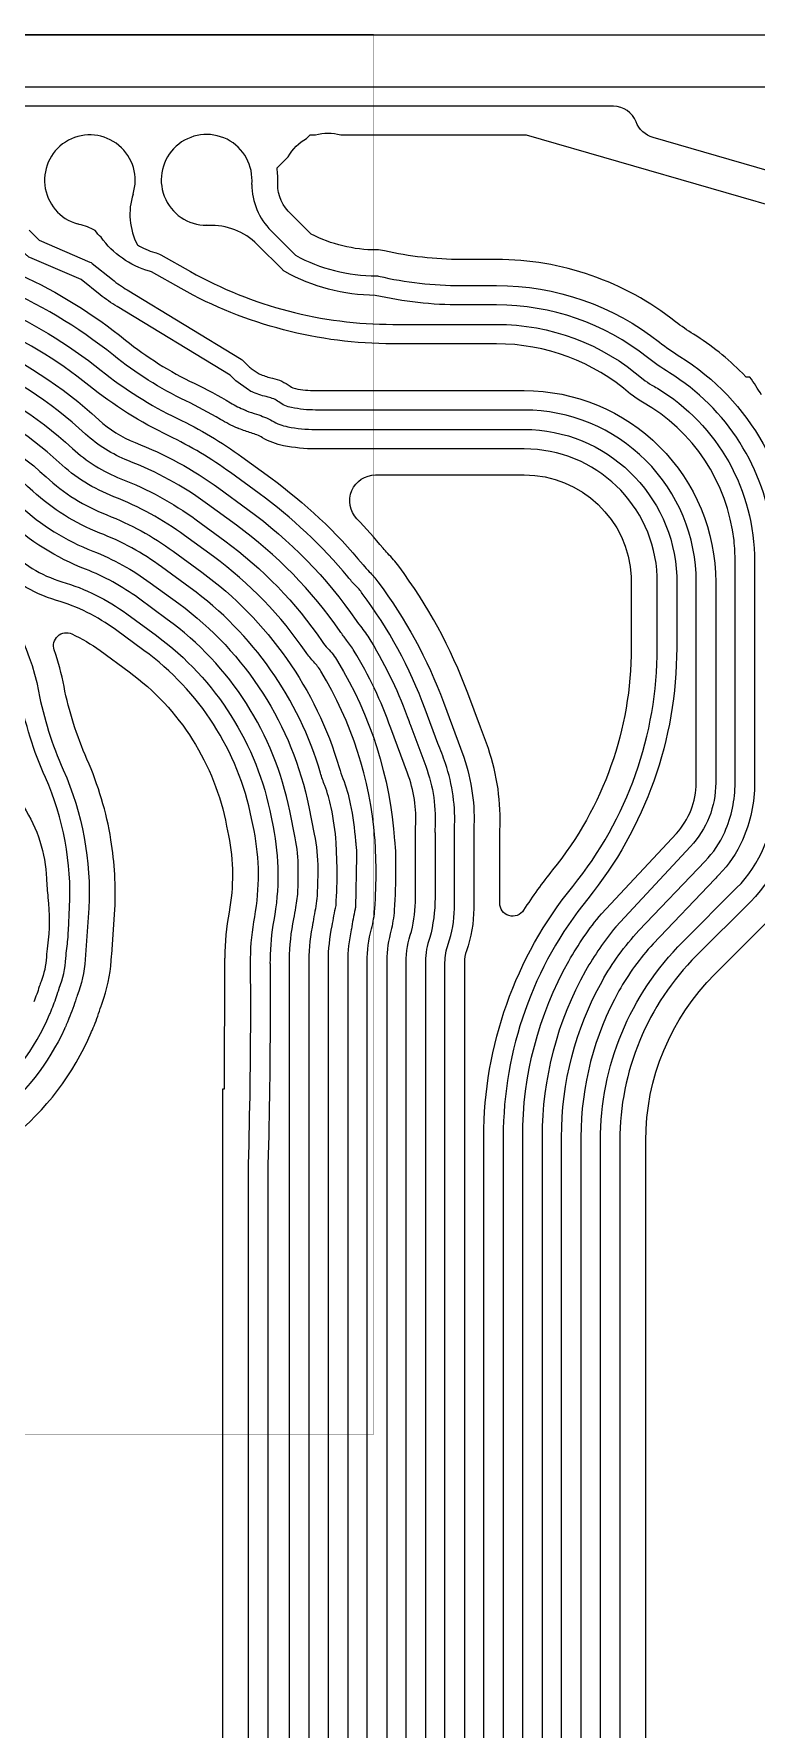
# Model space of a CAD drawing. Extents: x 726 to 4465, y 139 to 737.
# Drawn here: x 3906.56 to 3909.4, y 418.2 to 424.84 of the extents above; entities that cross this region are included whole.
import ezdxf

# ---------------------------------------------------------------- set-up
doc = ezdxf.new("R2010")
doc.units = 0
for name, color, linetype in [('bak_bak_ttr1-bcq6716', 11, 'Continuous'), ('bak_outline', 11, 'Continuous'), ('quyukuang', 9, 'Continuous')]:
    doc.layers.add(name, color=color, linetype=linetype)

msp = doc.modelspace()

# ---------------------------------------------------------------- linework, layer by layer
at = {"layer": 'bak_bak_ttr1-bcq6716'}
for points in [[(3897.3549, 342.0197), (3897.3549, 363.5511, -0.202307), (3901.8566, 374.2211, 0.202316), (3902.3714, 375.4413), (3902.3714, 380.9412, 0.202311), (3901.8566, 382.1614, -0.202307), (3897.3549, 392.8314), (3897.3549, 423.8397, -0.414216), (3898.1515, 424.6363), (3909.7514, 424.6363, -0.414216), (3910.5479, 423.8397), (3910.5479, 393.2462, 0.196007), (3911.3186, 391.3562, -0.196002), (3915.5644, 380.9414), (3915.5644, 375.4411, -0.196002), (3911.3186, 365.0263, 0.196006), (3910.5479, 363.1363), (3910.5479, 342.0197, -0.414217), (3909.7514, 341.2232), (3898.1515, 341.2232, -0.414217)], [(3907.9023, 423.1148), (3908.4852, 423.1148, -0.399957), (3908.9053, 422.7148), (3908.9053, 422.4359, -0.172117), (3908.5967, 421.5659, 0.029293), (3908.4832, 421.4082, -0.756627), (3908.3897, 421.4367, 0.005814), (3908.39, 421.4565), (3908.3897, 421.4567), (3908.3897, 421.713), (3908.39, 421.713, 0.007258), (3908.3897, 421.7211, 0.096088), (3908.3448, 422.0417, 0.011371), (3908.314, 422.1252), (3908.2642, 422.2586, 0.071883), (3907.9932, 422.7567, 0.034708), (3907.9503, 422.8067, -0.022491), (3907.9317, 422.8273, 0.01862), (3907.8289, 422.9431, -0.659856)]]:
    msp.add_lwpolyline(points, format="xyb", close=True, dxfattribs=at)
for points in [[(3909.6463, 424.2479), (3908.9914, 424.4372, -0.239081), (3908.9242, 424.4998, 0.309136), (3908.8357, 424.5603), (3906.2015, 424.5603, 0.310574)], [(3909.4161, 423.4293, 0.010909), (3909.3709, 423.4984), (3909.3562, 423.4984), (3909.3412, 423.5134, 0.059009), (3909.1492, 423.6665, -0.027983), (3909.0793, 423.7155, 0.168657), (3908.3768, 423.9596), (3908.2378, 423.9596), (3908.2376, 423.9594, -0.05644), (3907.9368, 423.9937, 0.056357), (3907.9056, 423.997, -0.119296), (3907.6496, 424.0592), (3907.5597, 424.149, -0.216582), (3907.5193, 424.2713, 0.021458), (3907.5182, 424.2952), (3907.5162, 424.3185), (3907.5595, 424.3618, -0.147141), (3907.6319, 424.4342), (3907.646, 424.4483), (3907.6663, 424.4483, -0.142885), (3907.7659, 424.4483), (3908.4936, 424.4483), (3909.5795, 424.1347, -0.126623)], [(3905.629, 424.2634, 0.224909), (3905.7295, 424.1175, 0.078007), (3905.7953, 424.0947), (3906.0442, 424.0479, -0.1235), (3906.9219, 423.6434, 0.057994), (3907.1907, 423.4741, -0.023058), (3907.3333, 423.3978, 0.035928), (3907.3903, 423.3689, -0.024505), (3907.3935, 423.3673, -0.015149), (3907.3955, 423.3666, 0.024081), (3907.4359, 423.3526, -0.059425), (3907.4969, 423.3266, 0.080145), (3907.5577, 423.3038, 0.04919), (3907.6662, 423.2931), (3908.4852, 423.2931, -0.40272), (3909.0836, 422.7178), (3909.0836, 422.4361, -0.172209), (3908.7348, 421.4533, 0.17218), (3908.4032, 420.5187), (3908.4032, 393.3689, 0.096194), (3908.7556, 391.5544, 0.017308)], [(3906.9509, 424.2159, 0.198362), (3906.9681, 424.0168, 0.06671), (3907.0361, 423.9871, -0.055596), (3907.06, 423.9773), (3907.1764, 423.9119, 0.128128), (3907.9699, 423.7051), (3908.3765, 423.7051, -0.180248), (3908.9518, 423.4905, 0.048185), (3908.9862, 423.4671, -0.007849), (3909.0077, 423.4546, -0.263406), (3909.3889, 422.776), (3909.3889, 421.9076, -0.10403), (3909.3417, 421.6831, -0.091779), (3909.2493, 421.5472, -0.011209), (3909.2328, 421.5302), (3908.9912, 421.2761, 0.060383), (3908.8571, 421.0917, 0.127812), (3908.708, 420.5179), (3908.708, 393.3694, 0.095971), (3909.0369, 391.6728, -0.031476)], [(3907.417, 424.254, 0.199049), (3907.4924, 424.0721), (3907.5883, 423.9762, 0.125575), (3907.9056, 423.8951, -0.058142), (3907.9143, 423.8941, 0.0564), (3908.2377, 423.8575), (3908.3766, 423.8575, -0.168692), (3909.0161, 423.6355, 0.028011), (3909.0953, 423.5798, -0.260373), (3909.5413, 422.7763), (3909.5413, 421.8485, -0.198945), (3909.3727, 421.4415), (3909.1611, 421.2299, 0.19896), (3908.8604, 420.504), (3908.8623, 393.3221), (3908.8864, 392.9973, 0.074575)], [(3907.4172, 393.0878, -0.011617), (3907.4121, 393.3529, 0.020367), (3907.4091, 393.3898, -0.031194), (3907.4039, 393.4707), (3907.4039, 420.4121, 0.007075), (3907.4126, 421.0216), (3907.4123, 421.219, -0.042342), (3907.4282, 421.3826, 0.095151), (3907.4255, 421.7205), (3907.4161, 421.7679, 0.187725), (3906.9936, 422.4267), (3906.882, 422.5083, 0.085992), (3906.6502, 422.6231, -0.133156), (3906.4016, 422.7765, 0.206274), (3905.6739, 423.0915), (3903.3565, 423.0915, -0.198857), (3902.883, 423.2875), (3902.6018, 423.5687, -0.232876), (3902.484, 423.9147, 0.226821), (3902.4144, 424.0713)], [(3902.6312, 424.0784, 0.240195), (3902.5602, 423.9123, -0.035472), (3902.5598, 423.907, 0.234559), (3902.6557, 423.6226), (3902.9368, 423.3414, 0.198858), (3903.3565, 423.1677), (3905.6739, 423.1677, -0.207187), (3906.4574, 422.8285, 0.133022), (3906.6718, 422.6962, -0.085994), (3906.927, 422.5698), (3907.0426, 422.4851, -0.188984), (3907.4929, 421.7726), (3907.5002, 421.7354, -0.095212), (3907.5031, 421.3685, 0.04287), (3907.4885, 421.2159, 0.011326), (3907.4882, 421.204, -0.017965), (3907.4881, 421.2015, -0.018928), (3907.4883, 421.1987, 0.006327), (3907.4887, 421.1847, -0.014161), (3907.4888, 421.1827), (3907.4888, 421.0216, -0.007069), (3907.4801, 420.4105), (3907.4801, 393.4708, 0.031389)], [(3904.9106, 424.1259, 0.215549), (3905.0236, 424.0168, 0.0266), (3905.2644, 423.9624, -0.009949), (3905.358, 423.9448, 0.051985), (3905.5015, 423.9297), (3905.6771, 423.9297, -0.100483), (3906.3922, 423.7844, -0.069015), (3906.8261, 423.5245, 0.058023), (3907.125, 423.3364, -0.046081), (3907.3781, 423.1852), (3907.4909, 423.1032, -0.063059), (3907.8533, 422.7623, 0.022395), (3907.8778, 422.735, -0.034932), (3907.9117, 422.6954, -0.071838), (3908.1686, 422.2233), (3908.2483, 422.0083, -0.097543), (3908.2876, 421.722, -0.011973), (3908.2879, 421.7131), (3908.2876, 421.4147, -0.086622), (3908.2587, 421.249, 0.086711), (3908.2508, 421.2037), (3908.2508, 393.3683, 0.096172), (3908.614, 391.4972, 0.017311)], [(3908.6308, 391.6659, -0.08851), (3908.327, 393.3689), (3908.327, 420.5187, -0.172228), (3908.6759, 421.5016, 0.17216), (3909.0074, 422.4361), (3909.0074, 422.717, 0.401491), (3908.4852, 423.2169), (3907.6662, 423.2169, -0.049814), (3907.5412, 423.2294, -0.079102), (3907.4589, 423.2606, 0.059866), (3907.4142, 423.2795, -0.02395), (3907.3671, 423.2959, -0.028597), (3907.3633, 423.2977, -0.018785), (3907.3607, 423.2987, -0.03594), (3907.294, 423.3325, 0.023041), (3907.1577, 423.4054, -0.058007), (3906.8739, 423.5842, 0.070008), (3906.4149, 423.8577, 0.052723), (3906.0301, 423.973), (3905.7818, 424.0197, -0.081695), (3905.6899, 424.0525, 0.212509), (3905.5226, 424.0707)], [(3908.8263, 391.5832, -0.096197), (3908.4794, 393.3691), (3908.4794, 420.5185, -0.128874), (3908.6602, 421.2085, -0.045379), (3908.7881, 421.3938), (3909.0823, 421.7094, 0.189795), (3909.1603, 421.9075), (3909.1603, 422.6942, 0.414216), (3908.4852, 423.3693), (3907.6671, 423.3693, -0.049889), (3907.5722, 423.3788, -0.107448), (3907.5227, 423.401, 0.101747), (3907.4807, 423.42, -0.040625), (3907.4236, 423.4377, -0.050169), (3907.4034, 423.4483), (3907.3544, 423.4836), (3907.3315, 423.5065), (3906.8883, 423.7751, -0.032507), (3906.8225, 423.8213), (3906.7474, 423.8814), (3906.5462, 423.9675, -0.096759), (3906.5341, 423.9757), (3906.4886, 424.0212, 0.207042), (3906.3056, 424.0992)], [(3906.5437, 424.0739), (3906.5829, 424.0347), (3906.7819, 423.9496, -0.070122), (3906.791, 423.9442), (3906.8702, 423.8807, 0.032496), (3906.928, 423.8402), (3907.3749, 423.5693, -0.062025), (3907.3823, 423.5635), (3907.4082, 423.5375, 0.051213), (3907.4144, 423.5325), (3907.4456, 423.5118, 0.051285), (3907.4524, 423.5082, 0.040389), (3907.4975, 423.4944, -0.102704), (3907.568, 423.4623, 0.106764), (3907.5878, 423.4534, 0.049534), (3907.6671, 423.4455), (3908.4852, 423.4455, -0.414216), (3909.2365, 422.6942), (3909.2365, 421.9075, -0.189812), (3909.1381, 421.6575), (3908.8445, 421.3426, 0.044769), (3908.7264, 421.1708, 0.128808), (3908.5556, 420.5185), (3908.5556, 393.3691, 0.096185)], [(3908.9678, 391.6404, -0.096206), (3908.6318, 393.3694), (3908.6318, 420.5179, -0.127851), (3908.7906, 421.129, -0.060335), (3908.9354, 421.3281), (3909.1948, 421.6004, 0.092232), (3909.272, 421.7139, 0.103982), (3909.3127, 421.9076), (3909.3127, 422.776, 0.026298), (3909.3084, 422.8575, 0.241392), (3908.949, 423.4006, -0.047664), (3908.903, 423.432, 0.180701), (3908.3765, 423.6289), (3907.9699, 423.6289, -0.128128), (3907.1392, 423.8453), (3907.023, 423.9107, 0.053348), (3907.015, 423.9139, -0.167194), (3906.8254, 424.0465, -0.030702), (3906.8024, 424.073, 0.064452), (3906.7397, 424.0971, -0.041869), (3906.7337, 424.0991)], [(3908.8104, 392.9917), (3908.7842, 393.3694), (3908.7842, 420.504, -0.198959), (3909.1072, 421.2838), (3909.3188, 421.4953, 0.198944), (3909.4651, 421.8485), (3909.4651, 422.7762, 0.026175), (3909.46, 422.8733, -0.016049), (3909.4599, 422.8756, 0.230116), (3909.0548, 423.5153, -0.027962), (3908.9687, 423.5758, 0.168646), (3908.3766, 423.7813), (3908.2377, 423.7813, -0.055734), (3907.9012, 423.8189, -0.126093), (3907.5467, 423.9121, -0.071308), (3907.5381, 423.9186), (3907.4385, 424.0182, 0.20904), (3907.2466, 424.0932, -0.042595), (3907.2402, 424.0935)], [(3903.4586, 424.0197, 0.223053), (3903.5191, 423.8527), (3903.8388, 423.5329, 0.19891), (3903.9848, 423.4725), (3905.6757, 423.4725, -0.188693), (3906.6099, 423.107, 0.093575), (3906.8485, 422.958, -0.064884), (3907.1082, 422.8156), (3907.2207, 422.7334, -0.165087), (3907.7596, 421.9672, 0.022133), (3907.7743, 421.9243, -0.043826), (3907.8033, 421.8253, -0.028527), (3907.8239, 421.6791, -0.003009), (3907.8251, 421.6654, -0.030012), (3907.8281, 421.6197), (3907.8232, 421.4185, -0.041691), (3907.8223, 421.4123, 0.017026), (3907.8073, 421.3338, -0.017468), (3907.8069, 421.3313, 0.053487), (3907.7933, 421.206, -0.02628), (3907.7931, 421.2021, 0.008479), (3907.7935, 421.1933, -0.017346), (3907.7936, 421.1909), (3907.7932, 393.3311, 0.010763)], [(3908.0258, 393.1469), (3908.0222, 393.3658), (3908.0219, 421.2038, -0.085357), (3908.0428, 421.3248, 0.061915), (3908.0593, 421.457), (3908.0593, 421.734, 0.104294), (3908.0276, 421.9458), (3907.9621, 422.1219, 0.051052), (3907.8184, 422.4243, 0.036083), (3907.7886, 422.4673, -0.017939), (3907.7637, 422.5011, 0.083766), (3907.3564, 422.9179), (3907.2429, 423.0007, 0.064883), (3906.9312, 423.1711, -0.093527), (3906.7648, 423.2752, 0.087319), (3906.2946, 423.5774, 0.099109), (3905.6767, 423.7011), (3904.5357, 423.7011, -0.240408), (3904.3685, 423.7864, -0.073532), (3904.2859, 423.9449, 0.128432), (3904.2136, 424.0076)], [(3908.1746, 393.3683), (3908.1746, 421.2037, -0.086814), (3908.187, 421.2749, 0.086556), (3908.2114, 421.4147), (3908.2115, 421.7247, 0.098317), (3908.1761, 421.9839, 0.011751), (3908.1472, 422.0623), (3908.0971, 422.1968, 0.071898), (3907.8504, 422.6502, 0.035071), (3907.8233, 422.6817, -0.022341), (3907.7943, 422.7141, 0.063013), (3907.446, 423.0416), (3907.3332, 423.1237, 0.046124), (3907.0919, 423.2678, -0.058017), (3906.7781, 423.4653, 0.068979), (3906.3624, 423.7143, -0.026571), (3906.3588, 423.716, -0.019213), (3906.3562, 423.717, 0.0995), (3905.6771, 423.8535), (3905.5014, 423.8535, -0.05202), (3905.3421, 423.8703, 0.009955), (3905.2514, 423.8873, -0.02926), (3904.9782, 423.9506, 0.186755), (3904.842, 423.9301)], [(3903.0203, 423.8629, 0.218959), (3903.0745, 423.7165), (3903.2442, 423.5469, 0.198775), (3903.7918, 423.3201), (3905.675, 423.3201, -0.099882), (3906.1497, 423.2243, -0.086806), (3906.5065, 422.995, 0.093581), (3906.7929, 422.8161, -0.065585), (3907.0188, 422.6919), (3907.1305, 422.6101, -0.187186), (3907.6404, 421.8133), (3907.6618, 421.7067, -0.050527), (3907.6755, 421.5692, -0.009336), (3907.6739, 421.4852, -0.037941), (3907.6646, 421.404, 0.008078), (3907.6573, 421.362, -0.016489), (3907.6569, 421.3597, 0.050476), (3907.6408, 421.2108, 0.020231), (3907.6407, 421.2017, 0.007932), (3907.6411, 421.1887, -0.014501), (3907.6412, 421.1867), (3907.6407, 393.3283, 0.0107), (3907.6457, 393.0939, 0.002937)], [(3904.0964, 423.8777, 0.239939), (3904.1622, 423.7067, 0.198852), (3904.3593, 423.6249), (3905.6763, 423.6249, -0.188578), (3906.7132, 423.219, 0.093544), (3906.9036, 423.1, -0.064939), (3907.1983, 422.9389), (3907.311, 422.8564, -0.085912), (3907.6929, 422.4617, 0.042123), (3907.7152, 422.4343, -0.054726), (3907.7533, 422.3845, -0.119424), (3907.9768, 421.6807, -0.028422), (3907.9805, 421.6202), (3907.9808, 421.5711, -0.015863), (3907.9756, 421.4087, -0.014473), (3907.9747, 421.3979, -0.040183), (3907.96, 421.3155, 0.069602), (3907.946, 421.1948), (3907.9456, 393.3341, 0.010901), (3907.9505, 393.1087, -0.028673)], [(3907.722, 393.0988, -0.012577), (3907.7171, 393.3704), (3907.7171, 421.2082, -0.052342), (3907.7322, 421.3466, -0.016237), (3907.7474, 421.4263, 0.015587), (3907.7519, 421.5715), (3907.748, 421.6728, 0.028589), (3907.7285, 421.8106, 0.043755), (3907.7032, 421.8967, -0.022074), (3907.6864, 421.9458, 0.164674), (3907.1757, 422.6718), (3907.0632, 422.7541, 0.064926), (3906.8206, 422.8871, -0.093551), (3906.5582, 423.051, 0.086883), (3906.179, 423.2949, 0.099692), (3905.6757, 423.3963), (3903.9848, 423.3963, -0.198904), (3903.7849, 423.479), (3903.4653, 423.7987, 0.22307), (3903.2981, 423.8589, -0.043955), (3903.2915, 423.8588)], [(3907.5695, 393.0927, -0.012538), (3907.5647, 393.3712), (3907.5647, 421.2144, -0.049219), (3907.5821, 421.3745, -0.008045), (3907.5898, 421.4187, 0.037896), (3907.5978, 421.4884, 0.009585), (3907.5993, 421.5717, 0.049566), (3907.5871, 421.6916), (3907.5657, 421.7982, 0.187186), (3907.0855, 422.5486), (3906.9722, 422.6315, 0.06517), (3906.7651, 422.7451, -0.093583), (3906.4547, 422.9391, 0.187669), (3905.675, 423.2439), (3903.7918, 423.2439, -0.19878), (3903.1903, 423.493), (3903.0206, 423.6626, 0.235118), (3902.8625, 423.7151, -0.025002), (3902.8449, 423.7143)], [(3907.8744, 393.1054, -0.012591), (3907.8695, 393.3697), (3907.8695, 421.2059, -0.063595), (3907.8864, 421.3352, 0.044624), (3907.8996, 421.4134, 0.015562), (3907.9046, 421.5679, -0.029419), (3907.9043, 421.5723), (3907.9003, 421.6856, -0.030892), (3907.8996, 421.6902, 0.116955), (3907.688, 422.3452, 0.054459), (3907.6601, 422.3816, -0.042171), (3907.6297, 422.419, 0.085689), (3907.2661, 422.7948), (3907.1534, 422.8773, 0.065015), (3906.8757, 423.0292, -0.093511), (3906.6614, 423.1632, 0.086826), (3906.2383, 423.4356, 0.099642), (3905.6763, 423.5487), (3904.3592, 423.5487, -0.207093), (3904.1003, 423.6608, 0.217438), (3903.9434, 423.7195, -0.034434), (3903.9191, 423.7178)], [(3906.3297, 423.6451, -0.086431), (3906.8166, 423.331, 0.093504), (3906.959, 423.242, -0.064838), (3907.2878, 423.0623), (3907.4013, 422.9795, -0.083846), (3907.8267, 422.5441, 0.017899), (3907.8482, 422.5148, -0.035704), (3907.8839, 422.4633, -0.050952), (3908.0339, 422.1474, -0.024876), (3908.035, 422.1439, -0.026049), (3908.0365, 422.1403), (3908.099, 421.9724, -0.107134), (3908.1352, 421.7228, 0.016893), (3908.1354, 421.7152, -0.016881), (3908.1355, 421.7128), (3908.1355, 421.457, -0.064194), (3908.1152, 421.3008, 0.083693), (3908.0981, 421.2072, -0.028157), (3908.0984, 421.203), (3908.0986, 393.3152)], [(3905.8619, 422.9957, -0.301629), (3906.5803, 422.2664, 0.056443), (3906.6771, 421.9587, -0.117006), (3906.778, 421.4158), (3906.7635, 421.2147, -0.076788), (3906.7322, 421.0731, 0.016645), (3906.7285, 421.0628, -0.022005), (3906.6997, 420.983, -0.004649), (3906.6936, 420.9691, -0.005985), (3906.6845, 420.9483, -0.01873), (3906.6833, 420.9458, -0.021383), (3906.6821, 420.9429, -0.116834), (3906.4076, 420.5925, 0.028433)], [(3906.8644, 421.684, 0.063815), (3906.7702, 422.0003, -0.056389), (3906.6803, 422.2858, 0.036029), (3906.6419, 422.4285, -0.66254), (3906.7113, 422.4913, -0.049048), (3906.8218, 422.426), (3906.9356, 422.3427, -0.18978), (3907.3181, 421.7379), (3907.3254, 421.7006, -0.095228), (3907.328, 421.4008, 0.041959), (3907.3105, 421.2218, 0.00501), (3907.3102, 421.2134, 0.003486), (3907.3102, 421.1992), (3907.3082, 420.7064), (3907.3021, 420.7064), (3907.3021, 393.4707, 0.031145), (3907.3079, 393.3773, -0.018841), (3907.3102, 393.3509, 0.011385), (3907.3153, 393.0864)], [(3906.3603, 420.6523, 0.125102), (3906.6239, 420.9998, 0.004862), (3906.6297, 421.0131, 0.008103), (3906.6328, 421.0208, 0.019522), (3906.656, 421.0862, -0.014289), (3906.6605, 421.099, -0.020716), (3906.6615, 421.1019, 0.076409), (3906.6875, 421.2203, -0.016229), (3906.6913, 421.2582, 0.020437), (3906.6976, 421.3286), (3906.7019, 421.4196, 0.117031), (3906.6074, 421.9279, -0.056446), (3906.5054, 422.252, 0.358595)], [(3906.5224, 421.8133, -0.131952), (3906.6117, 421.532, 0.016753), (3906.6173, 421.4582, -0.060419), (3906.6155, 421.268, 0.016412), (3906.6114, 421.2246, -0.076406), (3906.5902, 421.1289, 0.016819), (3906.5831, 421.1089, -0.01974), (3906.5618, 421.0484, -0.019348)], [(3906.1951, 393.4509), (3906.1951, 420.254), (3906.3148, 420.3737, -0.028444), (3906.471, 420.5126), (3906.471, 420.5129, 0.124641), (3906.787, 420.9284, 0.00447), (3906.7936, 420.9434), (3906.7936, 420.9436, 0.007172), (3906.7984, 420.9551, 0.019146), (3906.8256, 421.032, -0.014516), (3906.8268, 421.0353, 0.014793), (3906.8296, 421.043, 0.074683), (3906.8652, 421.2106, -0.014833), (3906.8677, 421.2347), (3906.8797, 421.4105, 0.052941), (3906.8642, 421.684), (3906.8644, 421.684)], [(3908.9622, 393.3702), (3908.9622, 420.504, -0.19894), (3909.2332, 421.1578), (3909.4448, 421.3691, 0.198886)]]:
    msp.add_lwpolyline(points, format="xyb", dxfattribs=at)
for centre, radius, start, end in [((3906.7816, 424.2703), 0.1778, 342.188, 254.35585), ((3907.2397, 424.2716), 0.1781, 354.32611, 270.15807)]:
    msp.add_arc(centre, radius, start, end, dxfattribs=at)
at = {"layer": 'bak_outline'}
msp.add_lwpolyline([(3909.7514, 424.8397), (3898.1515, 424.8397, 0.414215), (3897.1515, 423.8397), (3897.1515, 392.8317, 0.202312), (3901.7146, 382.0156, -0.202309), (3902.168, 380.9412), (3902.168, 375.4413, -0.202309), (3901.7146, 374.3669, 0.202312), (3897.1515, 363.5508), (3897.1515, 342.0197, 0.414215), (3898.1515, 341.0197), (3909.7514, 341.0197, 0.414215), (3910.7514, 342.0197), (3910.7514, 363.1363, -0.196013), (3911.4641, 364.8841, 0.196007), (3915.7679, 375.4413), (3915.7679, 380.9412, 0.196007), (3911.4641, 391.4984, -0.196013), (3910.7514, 393.2462), (3910.7514, 423.8397, 0.414215)], format="xyb", close=True, dxfattribs=at)
at = {"layer": 'quyukuang', "const_width": 0.001}
msp.add_lwpolyline([(3898.2198, 419.3526), (3898.2198, 424.8435), (3907.8944, 424.8435), (3907.8944, 419.3526)], close=True, dxfattribs=at)

doc.saveas('drawing.dxf')
